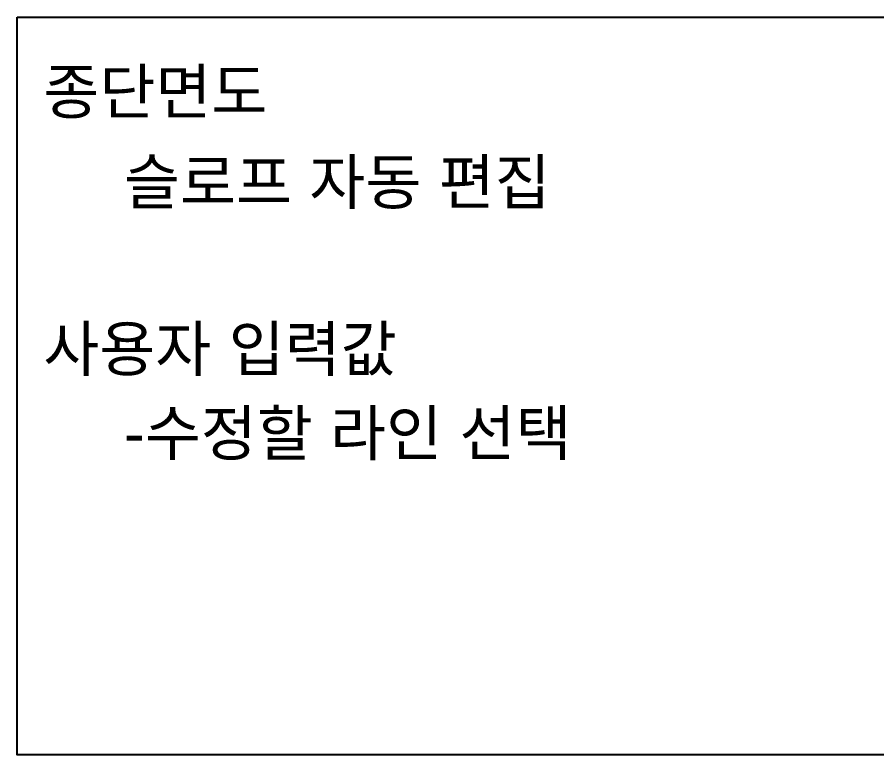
# Model space of a CAD drawing. Header units: millimetres. Extents: x 2114 to 3655, y 1444 to 2745.
# Drawn here: x 2114 to 2885, y 2084 to 2745 of the extents above; entities that cross this region are included whole.
import ezdxf

# ---------------------------------------------------------------- set-up
doc = ezdxf.new("R2010")
doc.units = ezdxf.units.MM
doc.layers.add('도로흐름표시', color=7, linetype='Continuous')
doc.styles.get("Standard").update_dxf_attribs({"font": 'arial.ttf'})

msp = doc.modelspace()

# ---------------------------------------------------------------- linework, layer by layer
at = {"layer": '도로흐름표시'}
msp.add_lwpolyline([(2114.31, 2745.18), (3612.65, 2745.18), (3612.65, 2083.75), (2114.31, 2083.75)], close=True, dxfattribs=at)

# ---------------------------------------------------------------- texts
for s, p in [('종단면도 ', (2137.77, 2658.51)), ('슬로프 자동 편집', (2210.09, 2577.45)), ('사용자 입력값', (2137.77, 2427.83)), ('-수정할 라인 선택', (2210.09, 2352.23))]:
    msp.add_text(s, height=40).set_placement(p)

doc.saveas('drawing.dxf')
